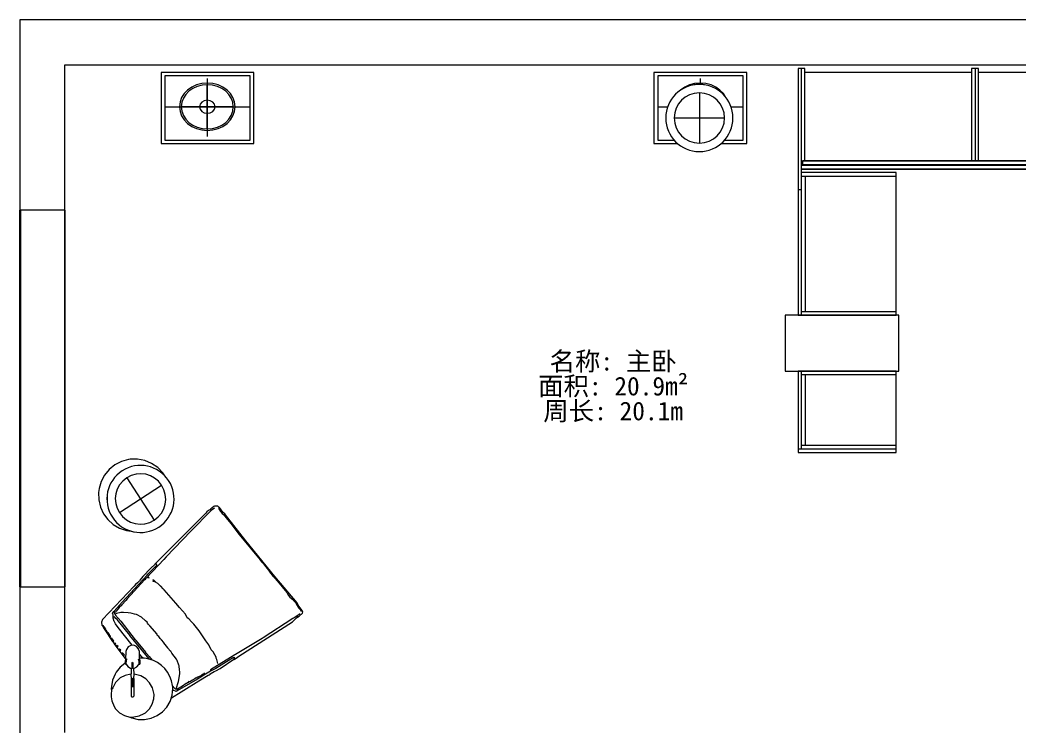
# Model space of a CAD drawing. Header units: millimetres. Extents: x 51796 to 66206, y 23248 to 37834.
# Drawn here: x 53626 to 58982, y 34047 to 37834 of the extents above; entities that cross this region are included whole.
import ezdxf

# ---------------------------------------------------------------- set-up
doc = ezdxf.new("R2010")
doc.units = ezdxf.units.MM
doc.header["$LTSCALE"] = 1000
doc.linetypes.add('ACAD_ISO07W100', pattern=[3, 0, -3])
for name, color, linetype, lineweight in [('BS-非承重墙', 255, 'CONTINUOUS', 13), ('DS-定制柜体', 4, 'CONTINUOUS', 13), ('DS-活动家具', 4, 'CONTINUOUS', 13), ('DS-门窗', 255, 'CONTINUOUS', 13), ('RC-灯具', 30, 'CONTINUOUS', 13), ('SH-文字标注', 2, 'CONTINUOUS', 13)]:
    doc.layers.add(name, color=color, linetype=linetype, lineweight=lineweight)
doc.styles.add('T_14_SimSun', font='', dxfattribs={"height": 125})
doc.styles.get('T_14_SimSun').set_extended_font_data('SimSun')

# ---------------------------------------------------------------- blocks, each defined once
blk = doc.blocks.new('WINDOW_3b399493328e3b5c0f6aa1fb37ac264d_3b1bd1150bfe49eeb8cf4fd2a3b96462')
at = {"layer": 'DS-门窗', "color": 60, "linetype": 'Continuous'}
for p, q in [((-5375, 4253), (-5375, 6273)), ((-5375, 6273), (-5135, 6273)), ((-5295, 6273), (-5295, 4253)), ((-5215, 6273), (-5215, 4253)), ((-5135, 6273), (-5135, 4253)), ((-5135, 4253), (-5375, 4253))]:
    blk.add_line(p, q, dxfattribs=at)
blk = doc.blocks.new('LEGEND_a0c6cf5950673d6fe147884e4e93b73f_e23e0b045eba48acabedbf664f151b3c')
at = {"color": 7, "linetype": 'ACAD_ISO07W100', "ltscale": 24}
blk.add_wipeout([(153.5, 472.8), (161.5, 476.8), (649.5, 476.8), (653.5, 468.8), (653.5, 30.8), (645.5, 26.8), (157.5, 26.8), (153.5, 34.8), (153.5, 34.8)], dxfattribs=at).dxf.layer = 'DS-活动家具'
at = {"layer": 'DS-活动家具', "color": 134, "linetype": 'Continuous'}
for p, q in [((653.5, 476.8), (153.5, 476.8)), ((153.5, 476.8), (153.5, 26.8)), ((633.5, 456.8), (173.5, 456.8)), ((173.5, 456.8), (173.5, 46.8)), ((633.5, 46.8), (633.5, 456.8)), ((653.5, 26.8), (653.5, 476.8)), ((153.5, 26.8), (653.5, 26.8)), ((173.5, 46.8), (633.5, 46.8))]:
    blk.add_line(p, q, dxfattribs=at)
at = {"color": 7, "linetype": 'ACAD_ISO07W100', "ltscale": 24}
blk.add_wipeout([(402.8, 259.6), (444.5, 259.6), (444.4, 257.4), (444.2, 255.3), (444, 253.1), (443.6, 250.9), (443, 248.8), (442.4, 246.7), (441.7, 244.7), (440.9, 242.7), (439.9, 240.7), (438.9, 238.8), (437.7, 236.9), (436.5, 235.1), (435.2, 233.4), (433.7, 231.7), (432.2, 230.1), (430.7, 228.6), (429, 227.2), (427.3, 225.9), (425.5, 224.7), (423.6, 223.5), (421.7, 222.5), (419.7, 221.5), (417.7, 220.7), (415.6, 220), (413.6, 219.3), (411.4, 218.8), (409.3, 218.4), (407.1, 218.2), (404.9, 218), (402.8, 217.9), (402.8, 217.9)], dxfattribs=at).dxf.layer = 'DS-活动家具'
blk.add_wipeout([(402.8, 399.6), (410.1, 399.4), (417.4, 398.8), (424.7, 397.9), (431.9, 396.6), (439, 394.8), (446, 392.8), (452.9, 390.3), (459.7, 387.5), (466.3, 384.3), (472.8, 380.9), (479, 377), (485.1, 372.9), (490.9, 368.4), (496.5, 363.6), (501.8, 358.6), (506.8, 353.3), (511.6, 347.7), (516, 341.9), (520.2, 335.9), (524, 329.6), (527.5, 323.2), (530.7, 316.6), (533.5, 309.8), (535.9, 302.9), (538, 295.8), (539.7, 288.7), (541, 281.5), (542, 274.2), (542.6, 266.9), (542.8, 259.6), (444.5, 259.6), (444.4, 261.8), (444.3, 264), (444, 266.2), (443.6, 268.3), (443.1, 270.4), (442.4, 272.5), (441.7, 274.6), (440.9, 276.6), (439.9, 278.6), (438.9, 280.5), (437.8, 282.3), (436.5, 284.1), (435.2, 285.9), (433.8, 287.5), (432.3, 289.1), (430.7, 290.6), (429, 292), (427.3, 293.4), (425.5, 294.6), (423.6, 295.8), (421.7, 296.8), (419.7, 297.7), (417.7, 298.6), (415.7, 299.3), (413.6, 299.9), (411.4, 300.4), (409.3, 300.8), (407.1, 301.1), (404.9, 301.3), (402.8, 301.3), (402.8, 301.3)], dxfattribs=at).dxf.layer = 'DS-活动家具'
blk.add_wipeout([(262.8, 259.6), (263, 267), (263.5, 274.3), (264.5, 281.5), (265.8, 288.7), (267.6, 295.9), (269.6, 302.9), (272.1, 309.8), (274.9, 316.6), (278, 323.2), (281.5, 329.6), (285.4, 335.9), (289.5, 341.9), (294, 347.7), (298.7, 353.3), (303.8, 358.6), (309.1, 363.7), (314.7, 368.4), (320.5, 372.9), (326.5, 377), (332.8, 380.9), (339.2, 384.4), (345.8, 387.5), (352.6, 390.3), (359.5, 392.8), (366.5, 394.8), (373.7, 396.6), (380.9, 397.9), (388.1, 398.8), (395.5, 399.4), (402.8, 399.6), (402.8, 301.3), (400.6, 301.3), (398.4, 301.1), (396.2, 300.8), (394.1, 300.4), (392, 299.9), (389.9, 299.3), (387.8, 298.6), (385.8, 297.7), (383.8, 296.8), (381.9, 295.7), (380, 294.6), (378.2, 293.4), (376.5, 292), (374.9, 290.6), (373.3, 289.1), (371.8, 287.5), (370.3, 285.9), (369, 284.1), (367.8, 282.3), (366.6, 280.5), (365.6, 278.6), (364.7, 276.6), (363.8, 274.6), (363.1, 272.5), (362.5, 270.4), (362, 268.3), (361.6, 266.1), (361.3, 264), (361.1, 261.8), (361.1, 259.6), (361.1, 259.6)], dxfattribs=at).dxf.layer = 'DS-活动家具'
blk.add_wipeout([(402.8, 119.6), (402.8, 217.9), (405, 218), (407.1, 218.1), (409.3, 218.4), (411.5, 218.8), (413.6, 219.3), (415.7, 220), (417.7, 220.7), (419.7, 221.5), (421.7, 222.5), (423.6, 223.5), (425.5, 224.6), (427.3, 225.9), (429, 227.2), (430.7, 228.6), (432.3, 230.1), (433.8, 231.7), (435.2, 233.4), (436.5, 235.1), (437.8, 236.9), (438.9, 238.8), (439.9, 240.7), (440.9, 242.7), (441.7, 244.7), (442.4, 246.7), (443.1, 248.8), (443.6, 251), (444, 253.1), (444.3, 255.3), (444.4, 257.4), (444.5, 259.6), (542.8, 259.6), (542.6, 252.3), (542, 245), (541, 237.7), (539.7, 230.5), (538, 223.4), (535.9, 216.4), (533.5, 209.4), (530.7, 202.7), (527.5, 196.1), (524, 189.6), (520.2, 183.4), (516, 177.3), (511.6, 171.5), (506.8, 165.9), (501.8, 160.6), (496.4, 155.6), (490.9, 150.8), (485, 146.4), (479, 142.2), (472.8, 138.4), (466.3, 134.9), (459.7, 131.7), (452.9, 128.9), (446, 126.5), (439, 124.4), (431.9, 122.7), (424.7, 121.4), (417.4, 120.4), (410.1, 119.8), (410.1, 119.8)], dxfattribs=at).dxf.layer = 'DS-活动家具'
blk.add_wipeout([(361.1, 259.6), (402.8, 259.6), (402.8, 217.9), (400.6, 218), (398.4, 218.2), (396.2, 218.4), (394.1, 218.8), (392, 219.4), (389.9, 220), (387.8, 220.7), (385.8, 221.5), (383.8, 222.5), (381.9, 223.5), (380.1, 224.7), (378.3, 225.9), (376.5, 227.2), (374.9, 228.6), (373.3, 230.1), (371.8, 231.7), (370.4, 233.4), (369, 235.1), (367.8, 236.9), (366.7, 238.8), (365.6, 240.7), (364.7, 242.7), (363.8, 244.7), (363.1, 246.7), (362.5, 248.8), (362, 251), (361.6, 253.1), (361.3, 255.3), (361.1, 257.5), (361.1, 257.5)], dxfattribs=at).dxf.layer = 'DS-活动家具'
blk.add_wipeout([(361.1, 259.6), (361.1, 261.8), (361.3, 264), (361.6, 266.2), (362, 268.3), (362.5, 270.4), (363.1, 272.5), (363.9, 274.6), (364.7, 276.6), (365.6, 278.6), (366.7, 280.5), (367.8, 282.3), (369, 284.1), (370.4, 285.9), (371.8, 287.5), (373.3, 289.1), (374.9, 290.6), (376.5, 292), (378.3, 293.4), (380.1, 294.6), (381.9, 295.7), (383.9, 296.8), (385.8, 297.7), (387.8, 298.5), (389.9, 299.3), (392, 299.9), (394.1, 300.4), (396.3, 300.8), (398.4, 301.1), (400.6, 301.3), (402.8, 301.3), (402.8, 259.6), (402.8, 259.6)], dxfattribs=at).dxf.layer = 'DS-活动家具'
blk.add_wipeout([(402.8, 301.3), (405, 301.3), (407.1, 301.1), (409.3, 300.8), (411.5, 300.4), (413.6, 299.9), (415.7, 299.3), (417.7, 298.5), (419.7, 297.7), (421.7, 296.8), (423.6, 295.7), (425.5, 294.6), (427.3, 293.3), (429, 292), (430.7, 290.6), (432.3, 289.1), (433.8, 287.5), (435.2, 285.9), (436.5, 284.1), (437.7, 282.3), (438.9, 280.5), (439.9, 278.5), (440.9, 276.6), (441.7, 274.6), (442.4, 272.5), (443, 270.4), (443.6, 268.3), (444, 266.1), (444.2, 264), (444.4, 261.8), (444.5, 259.6), (402.8, 259.6), (402.8, 259.6)], dxfattribs=at).dxf.layer = 'DS-活动家具'
at = {"layer": 'DS-活动家具', "color": 134, "linetype": 'Continuous'}
for p, q in [((402.8, 301.3), (402.8, 399.6)), ((402.8, 399.6), (402.8, 301.3)), ((542.8, 259.6), (444.5, 259.6)), ((444.5, 259.6), (542.8, 259.6))]:
    blk.add_line(p, q, dxfattribs=at)
at = {"color": 7, "linetype": 'ACAD_ISO07W100', "ltscale": 24}
blk.add_wipeout([(262.8, 259.6), (361.1, 259.6), (361.1, 257.4), (361.3, 255.3), (361.6, 253.1), (362, 250.9), (362.5, 248.8), (363.1, 246.7), (363.8, 244.7), (364.7, 242.6), (365.6, 240.7), (366.7, 238.8), (367.8, 236.9), (369, 235.1), (370.4, 233.4), (371.8, 231.7), (373.3, 230.1), (374.9, 228.6), (376.5, 227.2), (378.3, 225.9), (380.1, 224.6), (381.9, 223.5), (383.8, 222.5), (385.8, 221.5), (387.8, 220.7), (389.9, 219.9), (392, 219.3), (394.1, 218.8), (396.3, 218.4), (398.4, 218.1), (400.6, 218), (402.8, 217.9), (402.8, 119.6), (395.4, 119.8), (388.1, 120.4), (380.9, 121.4), (373.7, 122.7), (366.5, 124.4), (359.5, 126.5), (352.6, 128.9), (345.8, 131.7), (339.2, 134.9), (332.8, 138.4), (326.5, 142.2), (320.5, 146.4), (314.7, 150.8), (309.1, 155.6), (303.8, 160.6), (298.7, 166), (294, 171.5), (289.5, 177.3), (285.4, 183.4), (281.5, 189.6), (278, 196.1), (274.9, 202.7), (272.1, 209.5), (269.6, 216.4), (267.5, 223.4), (265.8, 230.5), (264.5, 237.7), (263.5, 245), (263, 252.3), (263, 252.3)], dxfattribs=at).dxf.layer = 'DS-活动家具'
at = {"layer": 'DS-活动家具', "color": 134, "linetype": 'Continuous'}
for p, q in [((402.8, 439.8), (402.8, 71.6)), ((402.8, 301.3), (402.8, 259.6)), ((402.8, 259.6), (402.8, 301.3)), ((173.5, 259.6), (633.5, 259.6)), ((361.1, 259.6), (262.8, 259.6)), ((262.8, 259.6), (361.1, 259.6)), ((361.1, 259.6), (402.8, 259.6)), ((402.8, 259.6), (361.1, 259.6)), ((402.8, 259.6), (444.5, 259.6)), ((402.8, 217.9), (402.8, 259.6)), ((402.8, 259.6), (402.8, 217.9)), ((444.5, 259.6), (402.8, 259.6)), ((402.8, 119.6), (402.8, 217.9)), ((402.8, 217.9), (402.8, 119.6))]:
    blk.add_line(p, q, dxfattribs=at)
for radius, start, end in [(150, 0, 180), (140, 90, 180), (140, 0, 180), (140, 0, 90), (41.7, 90, 180), (41.7, 90, 180), (41.7, 0, 180), (41.7, 0, 90), (41.7, 0, 90), (150, 180, 0), (140, 180, 270), (140, 180, 0), (41.7, 180, 270), (41.7, 180, 270), (41.7, 180, 0), (41.7, 270, 360), (41.7, 270, 360), (140, 270, 360)]:
    blk.add_arc((402.8, 259.6), radius, start, end, dxfattribs=at)
blk = doc.blocks.new('LEGEND_e6cc38ed7a8f6745db35948666e4140f_f4e86761f1e74bf4b27b980a7b0997fe')
at = {"layer": 'DS-活动家具', "color": 134, "linetype": 'Continuous', "flags": 128}
blk.add_lwpolyline([(226, 19), (265, 25.8), (301.9, 40.3), (335.2, 61.8), (363.4, 89.6), (385.5, 122.5), (400.6, 159.2), (408, 198.1), (407.5, 237.7), (406.4, 246.1), (395.9, 284), (377.9, 319), (353.2, 349.7), (322.9, 374.8), (288.1, 393.2), (250.4, 404.3), (229, 407), (189.8, 406.2), (151.6, 397.5), (115.9, 381.2), (84.3, 358), (58, 329), (38.2, 295.2), (25.6, 258), (20.8, 219.1), (24, 180.1), (25.4, 173.1), (37.4, 135.5), (56.8, 101.2), (82.6, 71.5), (114, 47.5), (149.5, 30.4), (187.7, 20.8), (226, 19)], dxfattribs=at)
blk = doc.blocks.new('LEGEND_8ef4a6a2fcf2d3ff50b67913fbf60636_13cc5a440c37432388fbdd75a5dbb1c4')
at = {"color": 7, "linetype": 'ACAD_ISO07W100', "ltscale": 24}
blk.add_wipeout([(20.8, 57), (22.8, 65), (23.8, 73), (22.8, 93), (21.8, 105), (22.8, 113), (23.8, 121), (24.8, 129), (25.8, 137), (26.8, 145), (27.8, 153), (27.8, 161), (28.8, 169), (29.8, 177), (30.8, 185), (31.8, 193), (32.8, 201), (33.8, 209), (34.8, 217), (34.8, 225), (35.8, 233), (36.8, 241), (37.8, 249), (38.8, 257), (39.8, 265), (40.8, 273), (41.8, 281), (41.8, 289), (42.8, 297), (43.8, 305), (44.8, 313), (45.8, 321), (46.8, 329), (47.8, 337), (48.8, 345), (48.8, 353), (49.8, 361), (50.8, 369), (51.8, 377), (52.8, 385), (53.8, 393), (54.8, 401), (55.8, 409), (55.8, 417), (56.8, 425), (57.8, 433), (58.8, 441), (59.8, 449), (59.8, 461), (60.8, 469), (62.8, 477), (63.8, 485), (64.8, 493), (65.8, 501), (65.8, 509), (66.8, 517), (67.8, 525), (68.8, 533), (68.8, 543), (69.8, 551), (70.8, 559), (71.8, 567), (73.8, 575), (74.8, 583), (76.8, 591), (77.8, 599), (79.8, 607), (80.8, 615), (80.8, 625), (82.8, 633), (83.8, 641), (84.8, 649), (85.8, 657), (86.8, 665), (88.8, 673), (89.8, 681), (90.8, 689), (91.8, 697), (92.8, 705), (93.8, 713), (94.8, 721), (95.8, 729), (96.8, 737), (97.8, 745), (98.8, 753), (99.8, 761), (100.8, 769), (101.8, 777), (102.8, 785), (103.8, 793), (104.8, 801), (105.8, 809), (106.8, 817), (107.8, 825), (108.8, 833), (109.8, 841), (110.8, 849), (111.8, 857), (112.8, 865), (113.8, 873), (114.8, 881), (116.8, 889), (120.8, 897), (126.8, 903), (134.8, 906), (142.8, 908), (150.8, 910), (164.8, 911), (174.8, 911), (182.8, 913), (192.8, 913), (202.8, 914), (212.8, 915), (220.8, 916), (234.8, 917), (242.8, 917), (252.8, 918), (268.8, 919), (298.8, 920), (312.8, 921), (330.8, 922), (444.8, 923), (452.8, 922), (464.8, 922), (472.8, 921), (484.8, 921), (492.8, 920), (504.8, 920), (512.8, 919), (530.8, 919), (538.8, 918), (550.8, 918), (558.8, 917), (566.8, 916), (574.8, 915), (582.8, 914), (590.8, 914), (598.8, 913), (606.8, 912), (614.8, 911), (622.8, 910), (632.8, 910), (640.8, 908), (648.8, 907), (658.8, 903), (668.8, 893), (671.8, 885), (672.8, 875), (673.8, 867), (675.8, 859), (676.8, 845), (677.8, 837), (678.8, 829), (679.8, 821), (680.8, 813), (682.8, 805), (683.8, 791), (684.8, 783), (685.8, 775), (686.8, 767), (688.8, 759), (689.8, 745), (690.8, 737), (691.8, 729), (692.8, 721), (694.8, 713), (695.8, 699), (696.8, 691), (697.8, 683), (698.8, 675), (699.8, 667), (701.8, 659), (702.8, 645), (703.8, 635), (705.8, 627), (706.8, 613), (707.8, 605), (709.8, 597), (711.8, 589), (712.8, 581), (714.8, 573), (715.8, 561), (716.8, 551), (717.8, 543), (718.8, 535), (719.8, 525), (720.8, 517), (721.8, 505), (722.8, 491), (723.8, 481), (725.8, 473), (726.8, 461), (727.8, 453), (728.8, 445), (729.8, 437), (730.8, 429), (731.8, 419), (732.8, 409), (733.8, 401), (734.8, 391), (735.8, 381), (736.8, 373), (737.8, 363), (738.8, 353), (739.8, 345), (740.8, 335), (741.8, 325), (742.8, 317), (743.8, 307), (744.8, 297), (745.8, 289), (746.8, 279), (747.8, 269), (748.8, 261), (749.8, 251), (750.8, 243), (751.8, 233), (752.8, 223), (753.8, 215), (754.8, 205), (755.8, 195), (756.8, 187), (757.8, 177), (758.8, 167), (759.8, 159), (760.8, 149), (761.8, 139), (762.8, 131), (763.8, 121), (764.8, 111), (765.8, 103), (766.8, 93), (767.8, 73), (765.8, 65), (766.8, 39), (762.8, 31), (756.8, 25), (748.8, 22), (740.8, 20), (732.8, 21), (720.8, 21), (712.8, 22), (704.8, 21), (686.8, 20), (678.8, 21), (634.8, 21), (626.8, 22), (556.8, 22), (548.8, 23), (516.8, 23), (392.8, 22), (384.8, 23), (246.8, 23), (200.8, 22), (154.8, 21), (108.8, 20), (82.8, 19), (74.8, 21), (62.8, 21), (54.8, 22), (44.8, 22), (36.8, 23), (26.8, 27), (21.8, 35), (21.8, 35)], dxfattribs=at).dxf.layer = 'DS-活动家具'
at = {"layer": 'DS-活动家具', "color": 134, "linetype": 'Continuous', "flags": 128}
for points in [[(139, 907), (139, 906), (142, 903), (144, 904), (148, 904), (149, 903), (152.1, 903.8), (154, 905), (159, 905), (160, 904), (163, 904), (166, 910.7), (166, 911), (138.5, 907.1), (125, 902)], [(632.9, 909.6), (627.1, 910.4), (547, 917.5), (532, 918), (531, 919), (516, 919), (435, 923), (350, 923), (315, 921.5), (314, 921.5), (254, 918.5), (253, 918), (244, 917.6), (242, 916), (229, 917), (228, 916), (227, 915), (223, 915), (222, 916), (199, 914.5), (177, 912), (176, 911), (167, 912), (166, 911)], [(175, 907), (175, 911)], [(185, 913), (187, 905), (192, 908), (200, 907), (201.1, 907.8), (208.9, 908.4), (211, 907), (214.6, 910.1), (215, 916)], [(226, 912), (226, 915)], [(241, 913), (241, 916)], [(253, 918), (256, 911), (259, 911), (261.3, 917.9), (261, 919)], [(272, 920), (275, 911), (281, 914), (281, 920)], [(292, 921), (295, 912), (304.9, 914.5), (305.6, 915.1), (306, 921)], [(323, 922), (324, 914), (325, 913), (334, 913), (338, 914), (340.5, 920.5), (340, 922)], [(369, 923), (371, 915), (399, 914), (414, 915.5), (415.6, 917.1), (416, 923)], [(448, 922), (450, 913), (462.2, 914.4), (465, 916), (466, 922)], [(480, 921), (480.2, 920.1), (482, 913), (484, 912), (490.8, 914.5), (492, 921)], [(504, 920), (506, 911), (514.2, 913.4), (515.6, 915.1), (516, 919)], [(525, 919), (527, 911), (532.1, 914.4), (532, 918)], [(543, 918), (545, 910), (555, 912), (559, 909), (562, 909), (565, 915.7), (565, 916)], [(573, 915), (573, 909), (574, 908), (581.2, 909.7), (585, 907), (588, 907), (594.5, 907.4), (596, 906), (599.1, 906.8), (606.4, 907.1), (608, 906), (610, 906), (611, 907), (615, 907), (619, 904), (622, 904), (623, 905), (633, 903), (634, 904), (641, 902), (645, 906.2), (645, 907), (632.9, 909.6)], [(125, 902), (122, 898), (115, 884.7), (114.4, 879.9), (90.6, 691.1), (83, 633), (81.6, 628.1), (81, 622), (82, 621), (77.3, 595.9), (75.4, 586.9), (71, 560), (63, 472), (63.2, 471.1), (65, 464), (69, 464), (72.8, 471.9), (72.6, 474.1)], [(72.6, 474.1), (77.4, 512), (85.6, 578.1), (91, 610), (99, 662), (99.4, 671), (102.4, 690.9), (120.6, 801.1), (121.5, 805), (123, 822), (126.1, 823.6), (136.2, 827.9), (138, 830), (143, 833), (159.4, 842.4), (171, 844.6), (179, 845.4), (201, 846.5), (464, 848), (585, 846.5), (609, 845.5), (621.9, 843.6), (623.1, 843.4), (640.6, 836.6), (641.2, 836.2), (645, 832.2), (645, 832), (646.6, 831.5), (654.2, 825.2), (663, 823), (667.6, 811.1), (667.6, 808.9), (677.4, 745.1), (706.6, 549.9), (707.6, 543.9), (715, 475), (716, 474), (720, 474), (723.4, 480.9), (724, 482), (721.5, 511), (714.6, 572.9), (712.6, 582.9), (709.4, 597.1), (708.6, 600.9), (706.5, 616), (705.5, 630), (703.4, 640.1), (671.6, 885.9), (663.4, 899), (649.9, 906.3), (645, 907)], [(123, 733), (122, 734), (120, 741), (121.8, 751), (122.5, 752), (123.6, 777.1), (129, 811), (130, 812), (135, 812), (156.5, 777.3), (184.3, 747.5), (194.8, 738.8)], [(758, 44), (759, 65), (741.6, 219), (717.4, 409.1), (714.6, 426.9), (702.4, 513), (699.4, 543.1), (697, 551.6), (694, 554), (696, 557), (696, 569), (694.6, 574.9), (694.4, 576.1), (674.6, 711.9), (672.6, 723.9), (666.8, 755.4), (666.6, 755.9), (664.6, 775), (660.4, 800.7), (658, 804), (658, 807), (659, 808), (659, 814), (652.5, 815.7), (651, 815), (648, 817), (624, 816.5), (603, 815), (477, 817), (476, 816), (471, 816), (470, 817), (429, 817), (428, 816), (390, 816), (389, 817), (381, 816.5), (359, 815.5), (296, 815.5), (280, 816.5), (212, 817), (211, 816), (183, 816), (182, 817), (178, 817), (177, 816), (165, 816), (164, 817), (137, 817), (135, 812)], [(143, 833), (144, 827), (147, 825.5), (183, 824.5), (281, 824.5), (295, 823), (512, 825), (513, 824), (622, 824), (631, 825.6), (642, 827), (645, 832)], [(194.8, 738.8), (200.2, 735.2), (219.9, 722.8), (223.9, 720.8), (248.1, 712.4), (256.9, 710.6), (298.1, 710.4), (308.9, 708.6), (310, 708), (332, 709), (333, 708), (368, 709), (369, 708), (387, 708), (388, 709), (398, 709), (411.4, 708), (417, 710), (422, 710), (424.9, 708.7), (426, 708), (486, 709.5), (499, 711), (503.9, 709.6), (510, 709), (521, 710.5), (550.6, 715.3), (578, 727.7), (587, 734), (597, 742), (602, 746), (612, 756), (629.8, 775.1), (638.8, 786.1), (649.1, 807), (651, 815)], [(106, 654), (106, 660), (105, 661), (105.2, 661.9), (109.5, 683), (110, 693), (114, 696), (114, 697), (113, 698), (113, 710), (115.5, 716), (117, 732), (122, 734)], [(105, 661), (99, 662)], [(29, 43), (30, 62), (29, 63), (29.8, 65.1), (32.6, 81), (33.4, 89), (53.6, 278.1), (54.4, 283.9), (76.6, 449.1), (77.4, 453.9), (98, 606), (95.1, 607.3), (91, 610)], [(127.1, 541.2), (132.1, 539.3), (159.9, 534.6), (161, 534), (173, 534), (174, 535), (178, 535), (207.5, 528.9), (216, 528.6), (235, 526.6), (298, 521), (345, 521), (362, 522.5), (384, 523.5), (392, 527), (394, 527), (409.5, 522.5), (412, 522.6), (413, 522), (462, 523.5), (493, 524.5), (587, 527.6), (595, 528.4), (614.1, 530.7), (615.9, 531.3), (636, 533.5), (648.1, 537.7), (650, 538), (659.5, 537.8), (663, 540), (667, 540)], [(650, 538), (651, 540), (656, 543), (660, 546), (662, 544), (663, 540)], [(767, 41), (767, 63), (766, 64), (767.5, 76), (768, 88), (766.6, 97), (729.4, 441), (725.2, 479.9), (724, 482)], [(63, 472), (61, 471), (59.5, 451), (58.5, 441), (22, 102), (22.6, 86), (24, 71), (23, 65), (21, 55), (22.4, 33.3), (23, 31), (28, 26), (34, 25), (35, 23), (71.1, 21.4), (75.9, 20.6), (85, 19), (269, 23), (516, 22), (517, 23), (672, 20.5), (699, 20), (711, 21.5), (712, 22), (743, 20), (744, 22), (754, 23), (757.9, 26.2), (765.8, 36.2), (767, 41)], [(29, 63), (23, 65)], [(766, 64), (759, 65)], [(744, 22), (743.4, 23.1), (743, 26), (741, 28), (723, 29), (710, 29), (699, 27.5), (690, 26.5), (680, 27.5), (639, 27.5), (565, 29), (388, 28), (387, 29), (373, 29), (372, 28), (308, 28), (307, 29), (275, 29), (274, 28), (262, 29), (241, 27.5), (162, 27), (144, 29), (133, 29), (113.1, 25.6), (112, 25), (102, 25), (101, 26), (89, 25), (79.1, 27.4), (57, 30), (56, 29), (44, 29), (43, 30), (37, 30)]]:
    blk.add_lwpolyline(points, dxfattribs=at)
at = {"layer": 'DS-活动家具', "color": 134, "linetype": 'Continuous'}
for centre, radius, start, end in [((149.1, 640.6), 45.1, 162.7535, 182.0572), ((150.1, 628.9), 90.6, 235.7031, 255.3169), ((697, 543), 11.4, 105.2551, 142.1251), ((30, 30.8), 7.04, 304.5767, 353.4958)]:
    blk.add_arc(centre, radius, start, end, dxfattribs=at)
blk = doc.blocks.new('LEGEND_ae79420d0b4e8640368d5d5d9634b0d7_177ea462afc6485a98b173eb7e40190a')
at = {"color": 7, "linetype": 'ACAD_ISO07W100', "ltscale": 24}
blk.add_wipeout([(90.6, 90), (92.6, 98), (93.6, 106), (94.6, 114), (95.6, 122), (96.6, 130), (97.6, 138), (110.6, 166), (115.6, 174), (124.6, 192), (164.6, 232), (188.6, 244), (214.6, 258), (224.6, 259), (232.6, 261), (244.6, 262), (252.6, 263), (260.6, 265), (272.6, 266), (280.6, 265), (288.6, 263), (296.6, 262), (304.6, 261), (312.6, 260), (320.6, 259), (374.6, 233), (416.6, 191), (441.6, 141), (442.6, 133), (443.6, 125), (445.6, 117), (446.6, 105), (448.6, 97), (449.6, 85), (448.6, 77), (446.6, 69), (445.6, 61), (444.6, 53), (443.6, 45), (442.6, 37), (440.6, 29), (429.6, 7), (424.6, -1), (415.6, -19), (375.6, -59), (351.6, -71), (325.6, -85), (315.6, -86), (307.6, -88), (295.6, -89), (287.6, -91), (275.6, -92), (267.6, -93), (259.6, -91), (251.6, -90), (243.6, -89), (235.6, -88), (227.6, -87), (219.6, -86), (165.6, -60), (123.6, -18), (98.6, 32), (97.6, 40), (96.6, 48), (94.6, 56), (93.6, 68), (92.6, 76), (90.6, 84), (90.6, 84)], dxfattribs=at).dxf.layer = 'RC-灯具'
at = {"layer": 'RC-灯具', "color": 134, "linetype": 'Continuous'}
for p, q in [((270.1, 221.5), (270.1, -48.5)), ((135.1, 86.5), (405.1, 86.5))]:
    blk.add_line(p, q, dxfattribs=at)
for radius, start, end in [(180, 0, 180), (135, 0, 180), (180, 180, 0), (135, 180, 0)]:
    blk.add_arc((270.1, 86.5), radius, start, end, dxfattribs=at)
blk = doc.blocks.new('CUMSTOM_718a7686641b298e8d5fc67a53b87076_67027203fe6040958ed4c30e5c434a89')
at = {"color": 7, "linetype": 'ACAD_ISO07W100', "ltscale": 24}
blk.add_wipeout([(-5371.99, 6272.99), (-5371.99, 4253.01), (-5135.01, 4253.01), (-5135.01, 6272.99), (-5135.01, 6272.99)], dxfattribs=at).dxf.layer = 'DS-定制柜体'
at = {"layer": 'DS-定制柜体', "color": 134, "linetype": 'Continuous'}
for p, q in [((-5372, 6273), (-5372, 4253)), ((-5135, 6273), (-5372, 6273)), ((-5135, 4253), (-5135, 6273)), ((-5372, 4253), (-5135, 4253))]:
    blk.add_line(p, q, dxfattribs=at)
blk = doc.blocks.new('LEGEND_0c5e8316e3e57d379e0bd938ad127e3d_b10cbd3d3bf6498595eb402fdb2152a6')
at = {"color": 7, "linetype": 'ACAD_ISO07W100', "ltscale": 24}
blk.add_wipeout([(20.9, 198.9), (21.9, 206.9), (22.9, 214.9), (23.9, 222.9), (24.9, 230.9), (25.9, 238.9), (28.9, 246.9), (30.9, 254.9), (35.9, 266.9), (37.9, 274.9), (39.9, 282.9), (41.9, 290.9), (50.9, 310.9), (55.9, 318.9), (59.9, 324.9), (66.9, 332.9), (75.9, 342.9), (82.9, 349.9), (118.9, 368.9), (126.9, 370.9), (134.9, 372.9), (144.9, 372.9), (156.9, 373.9), (168.9, 374.9), (176.9, 373.9), (184.9, 372.9), (192.9, 371.9), (200.9, 373.9), (208.9, 372.9), (216.9, 372.9), (224.9, 370.9), (232.9, 369.9), (240.9, 367.9), (248.9, 366.9), (256.9, 362.9), (264.9, 360.9), (296.9, 344.9), (302.9, 339.9), (308.9, 334.9), (314.9, 330.9), (328.9, 316.9), (332.9, 310.9), (337.9, 304.9), (342.9, 298.9), (350.9, 293.9), (358.9, 292.9), (366.9, 290.9), (390.9, 290.9), (398.9, 289.9), (416.9, 289.9), (424.9, 287.9), (432.9, 283.9), (442.9, 274.9), (447.9, 266.9), (449.9, 258.9), (450.9, 246.9), (448.9, 238.9), (443.9, 228.9), (435.9, 220.9), (425.9, 215), (417.9, 213), (379.9, 212), (375.9, 203.9), (375.9, 187.9), (374.9, 179.9), (373.9, 171.9), (371.9, 163.9), (370.9, 155.9), (367.9, 147.9), (365.9, 139.9), (358.9, 123.9), (354.9, 113.9), (350.9, 107.9), (346.9, 101.9), (342.9, 95.9), (338.9, 89.9), (333.9, 83.9), (316.9, 65.9), (310.9, 60.9), (304.9, 55.9), (298.9, 51), (286.9, 45), (260.9, 31), (252.9, 29), (244.9, 26), (236.9, 24), (228.9, 23), (220.9, 21), (208.9, 20), (194.9, 19), (186.9, 20), (178.9, 21), (170.9, 22), (162.9, 23), (154.9, 25), (146.9, 27), (138.9, 30), (124.9, 36), (112.9, 41), (104.9, 46), (96.9, 51), (88.9, 57.9), (82.9, 62.9), (62.9, 81.9), (57.9, 89.9), (52.9, 95.9), (44.9, 109.9), (34.9, 127.9), (32.9, 135.9), (29.9, 143.9), (27.9, 151.9), (24.9, 159.9), (23.9, 167.9), (22.9, 175.9), (21.9, 183.9), (21.9, 183.9)], dxfattribs=at).dxf.layer = 'RC-灯具'
at = {"layer": 'RC-灯具', "color": 134, "linetype": 'Continuous'}
blk.add_line((206, 19), (218, 20.5), dxfattribs=at)
at = {"layer": 'RC-灯具', "color": 134, "linetype": 'Continuous', "flags": 128}
for points in [[(370, 213), (370.9, 212.8), (372, 212), (415, 212), (427.9, 216.2), (429.9, 217.2), (443.2, 228.4), (450.1, 244.4), (449.3, 261.7), (440.9, 276.9), (426.6, 286.8), (414, 289.5), (370.1, 291.4), (345, 295), (322.9, 323), (295.2, 345.3), (283.2, 352.2), (248.3, 366.5), (211.2, 373.1), (204, 373.5), (203, 374), (196, 374), (194, 372), (164, 375), (151.9, 374.4), (129.1, 371.6), (96.4, 358.1), (83.1, 349.8), (60.6, 325.9), (44.6, 297.2), (36, 266), (35, 255), (36.5, 244), (42.6, 212.5), (56.3, 183.5), (60.8, 176.9), (83, 154.2), (110.1, 137.8), (140.4, 128.7), (165, 127), (174, 128.4), (205.3, 137), (233.7, 153), (257, 175), (273.3, 203.3), (282.2, 234.7), (283, 241)], [(317, 261), (315.1, 260.7), (314, 260), (285, 260), (283, 262), (276, 293.4), (261.5, 322.2), (257.2, 328.2), (257, 329), (237.2, 348.2), (234.8, 349.8), (205.4, 365.8), (198.3, 368.5), (194, 372)], [(372, 286), (370, 287), (346.6, 289.5), (342, 289), (327.1, 279.2), (317.9, 263.9), (317, 261), (317, 255), (319, 253), (346, 253), (347, 254), (350, 254), (352, 252), (349, 249.5), (318, 249), (317, 248), (317, 243)], [(370, 287), (371, 290)], [(35, 255), (31, 256), (22.4, 219.3), (21.8, 181.5), (29.1, 144.5), (44, 109.8), (65.9, 79.1), (93.7, 53.6), (126.3, 34.6), (162.2, 22.8), (199.7, 18.9), (206, 19)], [(36, 266), (35, 266), (31.2, 256.9), (31, 256)], [(283, 262), (280.9, 261.2), (257, 259.5), (155, 258.5), (152, 256), (152, 247), (156, 243), (158.9, 242.6), (160, 242), (256, 242), (259, 243), (283, 241), (317, 243), (325, 226.7), (339.2, 215.2), (342, 214), (357.9, 212.6), (368, 216), (370.2, 213.5), (370, 213)], [(259, 243), (260, 247), (258, 249), (212, 249), (209, 252), (210, 253), (256, 253.5), (259.8, 257.2), (259, 260)], [(342, 214), (342, 210), (344, 208), (364, 208), (367.9, 211.2), (370, 213)]]:
    blk.add_lwpolyline(points, dxfattribs=at)
at = {"layer": 'RC-灯具', "color": 134, "linetype": 'Continuous'}
for centre, radius, start, end in [((345.9, 290.8), 4.28, 101.86903, 205.00087), ((208.9, 197.5), 166.8, 345.96193, 4.97318), ((195.5, 199.2), 180.2, 277.16832, 346.48043)]:
    blk.add_arc(centre, radius, start, end, dxfattribs=at)
blk = doc.blocks.new('CUMSTOM_db6b95a244af00665969541b7ec20346_b0e418d10a804ef6b1a80fb4ba8feed7')
at = {"layer": 'DS-定制柜体', "color": 134, "linetype": 'Continuous'}
for p, q in [((-681.2, 5710.1), (-681.2, 5710.1)), ((-663.2, 5710.3), (-677.3, 5710.3)), ((-663.2, 5710.1), (-663.2, 5710.3))]:
    blk.add_line(p, q, dxfattribs=at)
blk = doc.blocks.new('CUMSTOM_396200edc6d17e8c6911c7b7e85d164b_63dfef8500ba4536bff2664d4ac4b484')
at = {"layer": 'DS-定制柜体', "color": 134, "linetype": 'Continuous'}
for p, q in [((-1253, 5710.1), (-1253, 5710.1)), ((-1253, 5410.1), (-1253, 5410.1)), ((-681, 5410.1), (-681, 5410.1))]:
    blk.add_line(p, q, dxfattribs=at)
blk = doc.blocks.new('CUMSTOM_31b6b6c37e2dd877775d1f7e676bbaa5_df656d0be8d1440b9370fbcc76890738')
at = {"layer": 'DS-定制柜体', "color": 134, "linetype": 'Continuous'}
for p, q in [((-663, 5710.1), (-1273, 5710.1)), ((-1273, 5710.1), (-1273, 5410.1)), ((-663, 5410.1), (-663, 5710.1)), ((-1273, 5410.1), (-663, 5410.1))]:
    blk.add_line(p, q, dxfattribs=at)
blk = doc.blocks.new('CUMSTOM_a686a206e267aaa94e63f2f16bb16ddb_60d5b5118a2d432cb2011274f588293e')
at = {"layer": 'DS-定制柜体', "color": 134, "linetype": 'Continuous'}
for p, q in [((-237, 7032.1), (-255, 7032.1)), ((-255, 7032.1), (-255, 6537.5)), ((-237, 6537.5), (-237, 7032.1)), ((195, 7032.1), (177, 7032.1)), ((177, 7032.1), (177, 6537.5)), ((195, 6537.5), (195, 7032.1)), ((177, 7012.1), (-237, 7012.1)), ((-255, 6536.5), (-255, 6536.5)), ((-237, 6536.5), (-237, 6536.5)), ((177, 6536.5), (177, 6536.5)), ((195, 6536.5), (195, 6536.5)), ((-255, 6516.7), (-255, 6516.7)), ((-255, 6515.7), (-255, 6515.7)), ((-255, 6512.1), (-255, 6512.1)), ((-255, 6494.1), (-255, 6492.1)), ((-255, 6492.1), (-237, 6492.1)), ((-237, 6516.7), (-237, 6516.7)), ((-237, 6515.7), (-237, 6515.7)), ((-237, 6512.1), (-237, 6512.1)), ((-237, 6492.1), (-237, 6494.1)), ((-237, 6493.1), (177, 6493.1)), ((177, 6516.7), (177, 6516.7)), ((177, 6515.7), (177, 6515.7)), ((177, 6512.1), (177, 6512.1)), ((177, 6494.1), (177, 6492.1)), ((177, 6492.1), (195, 6492.1)), ((195, 6516.7), (195, 6516.7)), ((195, 6515.7), (195, 6515.7)), ((195, 6512.1), (195, 6512.1)), ((195, 6492.1), (195, 6494.1))]:
    blk.add_line(p, q, dxfattribs=at)
blk = doc.blocks.new('CUMSTOM_6fd4b3507e9e859567b5aca7d1fe6f94_28f6d64c8e90417db25b5613a297ca64')
at = {"layer": 'DS-定制柜体', "color": 134, "linetype": 'Continuous'}
for p, q in [((-1167, 7032.1), (-1185, 7032.1)), ((-1167, 6537.5), (-1167, 7032.1)), ((-255, 7032.1), (-273, 7032.1)), ((-273, 7032.1), (-273, 6537.5)), ((-273, 7012.1), (-1167, 7012.1)), ((-1167, 6536.5), (-1167, 6536.5)), ((-273, 6536.5), (-273, 6536.5)), ((-1185, 6492.1), (-1167, 6492.1)), ((-1167, 6516.7), (-1167, 6516.7)), ((-1167, 6515.7), (-1167, 6515.7)), ((-1167, 6512.1), (-1167, 6512.1)), ((-1167, 6492.1), (-1167, 6494.1)), ((-1167, 6493.1), (-273, 6493.1)), ((-273, 6516.7), (-273, 6516.7)), ((-273, 6515.7), (-273, 6515.7)), ((-273, 6512.1), (-273, 6512.1)), ((-273, 6494.1), (-273, 6492.1)), ((-273, 6492.1), (-255, 6492.1))]:
    blk.add_line(p, q, dxfattribs=at)
blk = doc.blocks.new('CUMSTOM_68fa449340b0cb9e96ed3054d9aa7aee_eaba45aea58444999e90696a3e99788f')
at = {"layer": 'DS-定制柜体', "color": 134, "linetype": 'Continuous'}
for p, q in [((-677.3, 5410.1), (-1185.3, 5410.1)), ((-1185.3, 5410.1), (-1185.3, 5410.1)), ((-677.3, 5392.1), (-677.3, 5410.1)), ((-1185, 5392.1), (-677.3, 5392.1)), ((-1165.3, 5392.1), (-1165.3, 5010.1)), ((-678.3, 5010.1), (-678.3, 5392.1)), ((-1185.3, 4992.1), (-1185.3, 4992.1)), ((-677.3, 5010.1), (-1185, 5010.1)), ((-677.3, 4992.1), (-677.3, 5010.1))]:
    blk.add_line(p, q, dxfattribs=at)
blk = doc.blocks.new('CUMSTOM_af4a75b88dbd2b034e9bd426fcb0985b_b6b931eb0d08431ca1c82ff901199341')
at = {"layer": 'DS-定制柜体', "color": 134, "linetype": 'Continuous'}
for p, q in [((-677.3, 6474.1), (-1185, 6474.1)), ((-1185, 6456.1), (-677.3, 6456.1)), ((-1165.3, 6456.1), (-1165.3, 5728.1)), ((-678.3, 5728.1), (-678.3, 6456.1)), ((-677.3, 6456.1), (-677.3, 6474.1)), ((-1185.3, 5710.1), (-1185.3, 5710.1)), ((-1185.3, 5710.1), (-677.3, 5710.1)), ((-677.3, 5728.1), (-1185, 5728.1)), ((-677.3, 5710.1), (-677.3, 5728.1))]:
    blk.add_line(p, q, dxfattribs=at)
blk = doc.blocks.new('CUMSTOM_31c61b05989308177ed3913e81127e6e_ba72cb5e98b64c9586c2d53bf5e10fcc')
at = {"layer": 'DS-定制柜体', "color": 255, "linetype": 'Continuous'}
for p, q in [((1090, 6537.5), (-1180, 6537.5)), ((-1180, 6537.5), (-1180, 6536.5)), ((1090, 6536.5), (-1180, 6536.5)), ((-1180, 6536.5), (-1180, 6516.7)), ((1090, 6536.5), (1090, 6537.5)), ((1090, 6516.7), (1090, 6536.5)), ((1095, 6512.1), (-1185, 6512.1)), ((-1185, 6494.1), (1095, 6494.1)), ((1090, 6516.7), (-1180, 6516.7)), ((-1180, 6516.7), (-1180, 6515.7)), ((1090, 6515.7), (-1180, 6515.7)), ((-1180, 6515.7), (-1180, 6512.1)), ((1090, 6515.7), (1090, 6516.7)), ((1090, 6512.1), (1090, 6515.7)), ((1095, 6494.1), (1095, 6512.1))]:
    blk.add_line(p, q, dxfattribs=at)
blk = doc.blocks.new('CUMSTOM_d0566ebf89a4bd3e0b869181eca2e424_a7dec2acc92c4c7680ddf69bc6408831')
at = {"layer": 'DS-定制柜体', "color": 134, "linetype": 'Continuous'}
for p, q in [((-1203, 5410.1), (-1203, 4992.1)), ((-1185, 5410.1), (-1203, 5410.1)), ((-1185, 4992.1), (-1185, 5410.1))]:
    blk.add_line(p, q, dxfattribs=at)
blk = doc.blocks.new('CUMSTOM_7a9436b374e7a0ac1c1966a8eb29cdd7_76c1be1964e948c4821a41d811c1cf14')
at = {"layer": 'DS-定制柜体', "color": 134, "linetype": 'Continuous'}
for p, q in [((-677.3, 4992.1), (-1203.3, 4992.1)), ((-1203.3, 4992.1), (-1203.3, 4974.1)), ((-677.3, 4974.1), (-677.3, 4992.1)), ((-1203.3, 4974.1), (-677.3, 4974.1))]:
    blk.add_line(p, q, dxfattribs=at)
blk = doc.blocks.new('CUMSTOM_e2b97856b38a644cc586deca1355bc00_c4ffeb0ad60a430d8722ed1a45057375')
at = {"layer": 'DS-定制柜体', "color": 134, "linetype": 'Continuous'}
for p, q in [((-1203, 7032.1), (-1203, 6382.1)), ((-1185, 7032.1), (-1203, 7032.1)), ((-1185, 6382.1), (-1185, 7032.1))]:
    blk.add_line(p, q, dxfattribs=at)
blk = doc.blocks.new('CUMSTOM_eacb65f86f2f1a6c5ccf481445ebe894_110c3d6425ba453cac65146f72ca4b02')
at = {"layer": 'DS-定制柜体', "color": 134, "linetype": 'Continuous'}
for p, q in [((-1203, 6382.1), (-1203, 5710.1)), ((-1185, 6382.1), (-1203, 6382.1)), ((-1185, 5710.1), (-1185, 6382.1)), ((-1203, 5710.1), (-1185, 5710.1))]:
    blk.add_line(p, q, dxfattribs=at)

msp = doc.modelspace()

# ---------------------------------------------------------------- linework, layer by layer
at = {"layer": 'BS-非承重墙', "color": 255, "linetype": 'Continuous'}
for p, q in [((53626, 37833.9), (53626, 37593.9)), ((62586, 37833.9), (53626, 37833.9)), ((53626, 37593.9), (53626, 36813.9)), ((53866, 37593.9), (59046, 37593.9)), ((53866, 36813.9), (53866, 37593.9)), ((53626, 36813.9), (53866, 36813.9)), ((53626, 36813.9), (53626, 34793.9)), ((53866, 34793.9), (53866, 36813.9)), ((53626, 34793.9), (53626, 33092.9)), ((53866, 34793.9), (53626, 34793.9)), ((53866, 34012.9), (53866, 34793.9))]:
    msp.add_line(p, q, dxfattribs=at)

# ---------------------------------------------------------------- block references
at = {"layer": 'DS-定制柜体', "color": 7}
for name in ['CUMSTOM_e2b97856b38a644cc586deca1355bc00_c4ffeb0ad60a430d8722ed1a45057375', 'CUMSTOM_6fd4b3507e9e859567b5aca7d1fe6f94_28f6d64c8e90417db25b5613a297ca64', 'CUMSTOM_a686a206e267aaa94e63f2f16bb16ddb_60d5b5118a2d432cb2011274f588293e', 'CUMSTOM_31c61b05989308177ed3913e81127e6e_ba72cb5e98b64c9586c2d53bf5e10fcc', 'CUMSTOM_af4a75b88dbd2b034e9bd426fcb0985b_b6b931eb0d08431ca1c82ff901199341', 'CUMSTOM_eacb65f86f2f1a6c5ccf481445ebe894_110c3d6425ba453cac65146f72ca4b02', 'CUMSTOM_31b6b6c37e2dd877775d1f7e676bbaa5_df656d0be8d1440b9370fbcc76890738', 'CUMSTOM_396200edc6d17e8c6911c7b7e85d164b_63dfef8500ba4536bff2664d4ac4b484', 'CUMSTOM_db6b95a244af00665969541b7ec20346_b0e418d10a804ef6b1a80fb4ba8feed7', 'CUMSTOM_d0566ebf89a4bd3e0b869181eca2e424_a7dec2acc92c4c7680ddf69bc6408831', 'CUMSTOM_68fa449340b0cb9e96ed3054d9aa7aee_eaba45aea58444999e90696a3e99788f', 'CUMSTOM_7a9436b374e7a0ac1c1966a8eb29cdd7_76c1be1964e948c4821a41d811c1cf14']:
    msp.add_blockref(name, (59001, 30540.9), dxfattribs=at)
at = {"layer": 'DS-活动家具', "color": 7, "xscale": 0.9951239892167265, "yscale": 0.8446577758619912}
for p in [(54229.5, 37149.2), (56872.2, 37149.2)]:
    msp.add_blockref('LEGEND_a0c6cf5950673d6fe147884e4e93b73f_e23e0b045eba48acabedbf664f151b3c', p, dxfattribs=at)
at = {"layer": 'DS-活动家具', "color": 7, "xscale": 1.002515424491826, "yscale": 0.9999383033419023, "rotation": 90.00000419434333}
msp.add_blockref('LEGEND_e6cc38ed7a8f6745db35948666e4140f_f4e86761f1e74bf4b27b980a7b0997fe', (54454.4, 35069.5), dxfattribs=at)
at = {"layer": 'DS-门窗', "color": 7}
msp.add_blockref('WINDOW_3b399493328e3b5c0f6aa1fb37ac264d_3b1bd1150bfe49eeb8cf4fd2a3b96462', (59001, 30540.9), dxfattribs=at)

# ---------------------------------------------------------------- texts
at = {"layer": 'SH-文字标注', "color": 2, "insert": (56806, 35864.4), "char_height": 100, "attachment_point": 5, "line_spacing_factor": 0.8, "style": 'T_14_SimSun'}
msp.add_mtext('名称: 主卧^J面积: 20.9m²^J周长: 20.1m', dxfattribs=at)

# ---------------------------------------------------------------- next in the draw order: block references
at = {"layer": 'DS-定制柜体', "color": 7}
msp.add_blockref('CUMSTOM_718a7686641b298e8d5fc67a53b87076_67027203fe6040958ed4c30e5c434a89', (59001, 30540.9), dxfattribs=at)
at = {"layer": 'DS-活动家具', "color": 7, "xscale": 1.000186627076021, "yscale": 1.000577433628319, "rotation": 128.9999914544152}
msp.add_blockref('LEGEND_8ef4a6a2fcf2d3ff50b67913fbf60636_13cc5a440c37432388fbdd75a5dbb1c4', (55179.5, 34654), dxfattribs=at)
at = {"layer": 'RC-灯具', "color": 7}
msp.add_blockref('LEGEND_ae79420d0b4e8640368d5d5d9634b0d7_177ea462afc6485a98b173eb7e40190a', (56998, 37221.7), dxfattribs=at)

# ---------------------------------------------------------------- next in the draw order: block references
at = {"layer": 'RC-灯具', "color": 7, "rotation": 33.00000127076599}
msp.add_blockref('LEGEND_ae79420d0b4e8640368d5d5d9634b0d7_177ea462afc6485a98b173eb7e40190a', (54092.7, 35045.5), dxfattribs=at)
at = {"layer": 'RC-灯具', "color": 7, "xscale": 0.9289503486570236, "yscale": 0.9284386839659342, "rotation": 90.00000419434333}
msp.add_blockref('LEGEND_0c5e8316e3e57d379e0bd938ad127e3d_b10cbd3d3bf6498595eb402fdb2152a6', (54462.8, 34062.2), dxfattribs=at)

doc.saveas('drawing.dxf')
